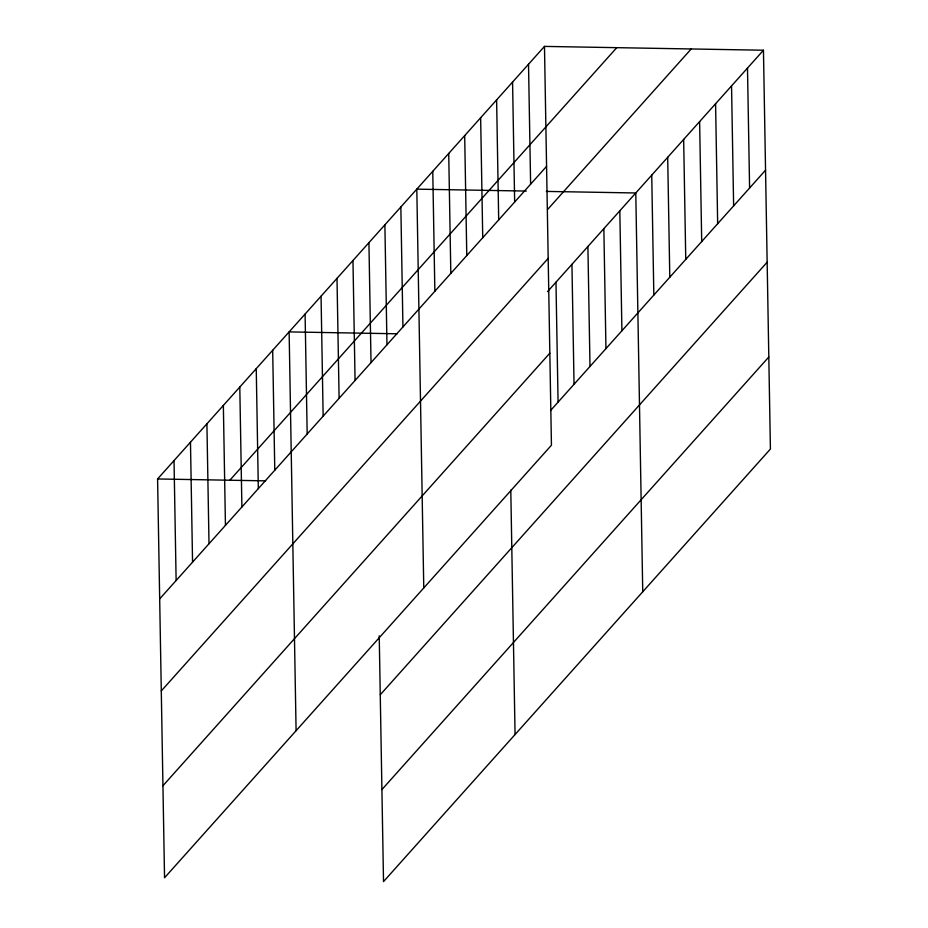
<?xml version="1.0" encoding="UTF-8"?>
<svg xmlns="http://www.w3.org/2000/svg" width="928" height="928" viewBox="0 0 928 928"><rect width="100%" height="100%" fill="white"/><g stroke="black" fill="none" stroke-linecap="round" stroke-linejoin="round"><path stroke-width="1.39" d="M544.481 46.4L551.441 445.208L164.546 877.772L157.586 478.964L544.481 46.4L763.454 50.228L770.414 449.036L383.519 881.6L379.227 635.808M229.842 480.228L616.749 47.664M159.674 598.908L546.58 166.344M547.555 209.554L691.198 48.964M161.286 690.931L548.181 258.367M547.532 291.636L763.454 50.228M162.934 785.749L549.84 353.174M550.559 410.536L765.554 170.172M380.26 694.759L767.154 262.195M381.907 789.577L768.813 357.002M526.292 191.064L416.811 189.15L423.771 587.946M546.337 191.412L635.784 192.978L642.744 591.774M397.184 333.79L289.13 331.899L296.09 730.696M157.586 478.964L265.64 480.855M747.492 68.069L749.592 188.013M731.542 85.91L733.63 205.854M715.581 103.762L717.669 223.694M699.619 121.603L701.707 241.547M683.658 139.444L685.757 259.388M667.696 157.284L669.796 277.228M651.734 175.137L653.834 295.069M619.823 210.818L621.911 330.762M603.861 228.659L605.949 348.603M587.9 246.512L589.999 366.444M571.938 264.352L574.038 384.285M555.976 282.193L558.076 402.137M528.519 64.241L530.619 184.185M512.569 82.082L514.657 202.026M510.794 490.17L515.063 734.524M496.608 99.934L498.696 219.866M480.646 117.775L482.734 237.719M464.684 135.616L466.784 255.56M448.723 153.456L450.822 273.4M432.761 171.309L434.861 291.241M400.85 206.99L402.938 326.934M384.888 224.831L386.976 344.775M368.926 242.684L371.026 362.616M352.965 260.524L355.064 380.457M337.003 278.365L339.103 398.309M321.053 296.206L323.141 416.15M305.092 314.047L307.18 433.991M272.681 350.285L274.781 470.218M256.244 368.66L258.332 488.604M239.795 387.046L241.895 506.99M223.358 405.432L225.446 525.376M206.909 423.818L209.009 543.762M190.472 442.204L192.56 562.136M174.023 460.59L176.123 580.522"/></g></svg>
